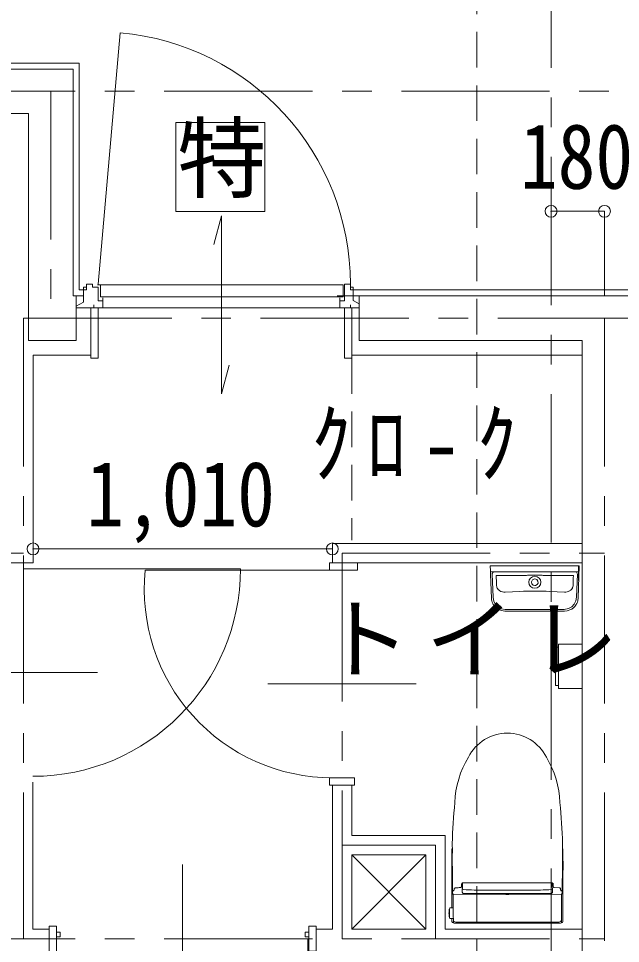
# Model space of a CAD drawing. Units: millimetres at full size; details may follow other scales. Extents: x -443943 to 462275, y -43546 to 79452.
# Drawn here: x -4990 to -2960, y 51332 to 54451 of the extents above; entities that cross this region are included whole.
import ezdxf
from ezdxf.enums import TextEntityAlignment as Align

# ---------------------------------------------------------------- set-up
doc = ezdxf.new("R2010")
doc.units = ezdxf.units.MM
doc.header["$LTSCALE"] = 100
doc.header["$PDMODE"] = 32
doc.header["$PDSIZE"] = 40
doc.linetypes.add('CHAIN1', pattern=[8, 5, -1, 1, -1])
doc.linetypes.add('DASHED1', pattern=[1.8, 1.2, -0.6])
for name, color, linetype, lineweight in [('0-0_仕上', 4, 'Continuous', 9), ('4-0_仕上', 7, 'Continuous', 15), ('4-1_通り芯', 4, 'Continuous', 9), ('4-2_躯体', 3, 'Continuous', 20), ('4-3_建具', 4, 'Continuous', 9), ('4-4_寸法', 7, 'Continuous', 15), ('4-5_文字', 7, 'Continuous', 15), ('4-B_E-PANL', 1, 'Continuous', 18)]:
    doc.layers.add(name, color=color, linetype=linetype, lineweight=lineweight)
doc.styles.add('ＭＳ ゴシック', font='')
doc.styles.get('ＭＳ ゴシック').set_extended_font_data('MS Gothic')

msp = doc.modelspace()

# ---------------------------------------------------------------- linework, layer by layer
at = {"layer": '0-0_仕上'}
for p, q in [((-3399.2, 52605.7), (-3398.6, 52588.6)), ((-3399.2, 52605.7), (-3099.2, 52605.7)), ((-3103, 52496.2), (-3099.2, 52605.7)), ((-3102.2, 52605.7), (-3102.2, 52555.6)), ((-3398.6, 52588.4), (-3398.6, 52588.6)), ((-3398.3, 52581.2), (-3398.6, 52588.4)), ((-3398.3, 52580.4), (-3398.3, 52581.2)), ((-3398.3, 52580.2), (-3398.2, 52579.5)), ((-3398.2, 52577.6), (-3398.2, 52579.5)), ((-3398.2, 52577.6), (-3398.1, 52576.4)), ((-3398.1, 52576.4), (-3395.3, 52496.2)), ((-3395.6, 52585.7), (-3102.8, 52585.7)), ((-3395.6, 52585.7), (-3395.6, 52585.7)), ((-3390.1, 52499.6), (-3392.8, 52577.4)), ((-3383.5, 52585.7), (-3383.4, 52585.7)), ((-3379.1, 52564.4), (-3379.4, 52572.9)), ((-3379.4, 52572.9), (-3363.1, 52572.9)), ((-3378.8, 52555.8), (-3379.1, 52564.4)), ((-3363.1, 52572.9), (-3355, 52573)), ((-3355, 52573), (-3346.8, 52573)), ((-3346.8, 52573), (-3338.7, 52573)), ((-3338.7, 52573), (-3330.6, 52573)), ((-3330.6, 52573), (-3322.4, 52573.1)), ((-3322.4, 52573.1), (-3314.3, 52573.1)), ((-3314.3, 52573.1), (-3306.2, 52573.1)), ((-3306.2, 52573.1), (-3298, 52573.2)), ((-3298, 52573.2), (-3294, 52573.2)), ((-3294, 52573.2), (-3289.9, 52573.3)), ((-3289.9, 52573.3), (-3285.8, 52573.3)), ((-3285.8, 52573.3), (-3281.8, 52573.4)), ((-3281.8, 52573.4), (-3277.7, 52573.4)), ((-3277.7, 52573.4), (-3273.6, 52573.5)), ((-3273.6, 52573.5), (-3269.5, 52573.6)), ((-3269.5, 52573.6), (-3265.5, 52573.6)), ((-3265.5, 52573.6), (-3261.4, 52573.7)), ((-3261.4, 52573.7), (-3257.3, 52573.8)), ((-3257.3, 52573.8), (-3255.3, 52573.8)), ((-3255.3, 52573.8), (-3253.2, 52573.8)), ((-3253.2, 52573.8), (-3251.2, 52573.8)), ((-3249.2, 52573.8), (-3251.2, 52573.8)), ((-3247.1, 52573.8), (-3249.2, 52573.8)), ((-3247.1, 52573.8), (-3245.1, 52573.8)), ((-3245.1, 52573.8), (-3243, 52573.8)), ((-3243, 52573.8), (-3241, 52573.8)), ((-3241, 52573.8), (-3236.9, 52573.7)), ((-3236.9, 52573.7), (-3232.8, 52573.6)), ((-3232.8, 52573.6), (-3228.8, 52573.6)), ((-3228.8, 52573.6), (-3224.7, 52573.5)), ((-3224.7, 52573.5), (-3220.6, 52573.4)), ((-3220.6, 52573.4), (-3216.6, 52573.4)), ((-3216.6, 52573.4), (-3212.5, 52573.3)), ((-3212.5, 52573.3), (-3208.4, 52573.3)), ((-3208.4, 52573.3), (-3204.4, 52573.2)), ((-3204.4, 52573.2), (-3200.3, 52573.2)), ((-3200.3, 52573.2), (-3192.2, 52573.1)), ((-3192.2, 52573.1), (-3184, 52573.1)), ((-3184, 52573.1), (-3175.9, 52573.1)), ((-3175.9, 52573.1), (-3167.8, 52573)), ((-3167.8, 52573), (-3159.6, 52573)), ((-3159.6, 52573), (-3151.5, 52573)), ((-3151.5, 52573), (-3143.4, 52573)), ((-3143.4, 52573), (-3135.2, 52572.9)), ((-3135.2, 52572.9), (-3119, 52572.9)), ((-3119.3, 52564.3), (-3119.6, 52555.7)), ((-3119, 52572.9), (-3119.3, 52564.3)), ((-3114.9, 52585.7), (-3114.8, 52585.7)), ((-3108.2, 52499.6), (-3105.5, 52577.4)), ((-3102.8, 52585.7), (-3102.8, 52585.7)), ((-3102.8, 52585.7), (-3102.8, 52585.7)), ((-3378.2, 52538.6), (-3378.8, 52555.8)), ((-3377.3, 52534.5), (-3378.2, 52538.6)), ((-3376.9, 52533.4), (-3377, 52533.8)), ((-3375.6, 52530.4), (-3376.9, 52533.4)), ((-3374.6, 52528.6), (-3375.6, 52530.4)), ((-3372.4, 52525.7), (-3374.6, 52528.6)), ((-3121.4, 52533.4), (-3122.7, 52530.5)), ((-3120.2, 52538.5), (-3121.2, 52534.2)), ((-3119.6, 52555.7), (-3120.1, 52538.5)), ((-3395.3, 52496.2), (-3395.2, 52494.5)), ((-3368.2, 52521.8), (-3372.4, 52525.7)), ((-3367.4, 52521.3), (-3368.2, 52521.8)), ((-3363.4, 52519.1), (-3367.4, 52521.3)), ((-3358.4, 52517.4), (-3363.4, 52519.1)), ((-3353.7, 52516.8), (-3358.4, 52517.4)), ((-3350, 52517), (-3351.3, 52516.9)), ((-3349, 52517.1), (-3349.8, 52517)), ((-3324.3, 52518.2), (-3349, 52517.1)), ((-3299.6, 52519.2), (-3324.3, 52518.2)), ((-3287.2, 52519.5), (-3299.6, 52519.2)), ((-3274.8, 52519.7), (-3287.2, 52519.5)), ((-3262.1, 52519.7), (-3274.8, 52519.7)), ((-3249.2, 52519.7), (-3262.1, 52519.7)), ((-3223.6, 52519.7), (-3249.2, 52519.7)), ((-3211.1, 52519.5), (-3223.6, 52519.7)), ((-3198.7, 52519.2), (-3211.1, 52519.5)), ((-3174, 52518.2), (-3198.7, 52519.2)), ((-3149.3, 52517.1), (-3174, 52518.2)), ((-3147, 52516.9), (-3149.3, 52517.1)), ((-3145.1, 52516.8), (-3147, 52516.9)), ((-3139.9, 52517.4), (-3144.6, 52516.8)), ((-3130.9, 52521.3), (-3139.9, 52517.4)), ((-3125.9, 52525.7), (-3130.1, 52521.9)), ((-3103.1, 52494.5), (-3103, 52496.2)), ((-3395.2, 52494.5), (-3395.2, 52494.5)), ((-3380.8, 52465), (-3373.9, 52459.8)), ((-3124.4, 52459.8), (-3117.5, 52465)), ((-3103.1, 52494.5), (-3103.1, 52494.5)), ((-3349.7, 52453.1), (-3349.7, 52453.1)), ((-3349.7, 52453.1), (-3148.6, 52453.1)), ((-3149.7, 52458.7), (-3348.6, 52458.7)), ((-3148.6, 52453.1), (-3140.3, 52453.8)), ((-3148.6, 52453.1), (-3148.6, 52453.1)), ((-3169.2, 52341.7), (-3089.2, 52341.7)), ((-3169.2, 52191.7), (-3169.2, 52341.7)), ((-3179.2, 52331.7), (-3179.2, 52201.7)), ((-3169.2, 52331.7), (-3179.2, 52331.7)), ((-3179.2, 52201.7), (-3169.2, 52201.7)), ((-3089.2, 52191.7), (-3169.2, 52191.7)), ((-3527.5, 51661.7), (-3527.7, 51663.1)), ((-3155.6, 51663.1), (-3155.8, 51661.7)), ((-3528.4, 51651.7), (-3528.4, 51651.2)), ((-3528.3, 51651.7), (-3528.4, 51651.7)), ((-3527.5, 51652.4), (-3528, 51652.2)), ((-3528, 51652.2), (-3528, 51652.2)), ((-3527.2, 51652.5), (-3527.5, 51652.4)), ((-3155.8, 51652.4), (-3155.3, 51652.2)), ((-3155, 51651.7), (-3154.9, 51651.2)), ((-3154.1, 51579.1), (-3154.1, 51409.1)), ((-3529.2, 51451.8), (-3529.2, 51548.2)), ((-3526.7, 51531.2), (-3526.7, 51530.1)), ((-3496.7, 51530.7), (-3496.7, 51523.7)), ((-3492, 51536.6), (-3493.1, 51536.2)), ((-3492.9, 51536.3), (-3492.9, 51533)), ((-3192.7, 51536.7), (-3490.7, 51536.7)), ((-3190.4, 51533), (-3190.4, 51536.3)), ((-3186.7, 51523.7), (-3186.7, 51530.7)), ((-3156.6, 51530.1), (-3156.6, 51531.2)), ((-3525.6, 51498), (-3524.6, 51496.7)), ((-3524.6, 51509.5), (-3522.9, 51509.5)), ((-3523.3, 51497.8), (-3347, 51497.6)), ((-3493.8, 51515.8), (-3493.9, 51515.1)), ((-3493.9, 51515.1), (-3493.9, 51513.7)), ((-3493.7, 51517.2), (-3493.4, 51517.5)), ((-3493.4, 51517.5), (-3493.4, 51517.5)), ((-3490.4, 51500.5), (-3193, 51500.5)), ((-3416.7, 51511.7), (-3417.7, 51511.7)), ((-3347, 51497.6), (-3347, 51497.5)), ((-3347, 51497.5), (-3336.4, 51497.5)), ((-3346.7, 51498.4), (-3346.7, 51497.5)), ((-3346.2, 51498.9), (-3346.2, 51498.9)), ((-3337.2, 51498.9), (-3346.2, 51498.9)), ((-3336.7, 51498.4), (-3336.7, 51497.5)), ((-3336.4, 51497.6), (-3160, 51497.8)), ((-3336.4, 51497.5), (-3336.4, 51497.6)), ((-3265.7, 51511.7), (-3266.7, 51511.7)), ((-3189.9, 51517.5), (-3190, 51517.5)), ((-3189.6, 51517.2), (-3189.9, 51517.5)), ((-3189.5, 51515.1), (-3189.5, 51515.8)), ((-3189.4, 51513.7), (-3189.5, 51515.1)), ((-3189.3, 51507.9), (-3189.3, 51507.9)), ((-3183.9, 51520.7), (-3183.9, 51520.7)), ((-3166.5, 51519.8), (-3183.9, 51520.7)), ((-3158.8, 51509.5), (-3160.5, 51509.5)), ((-3158.8, 51496.6), (-3157.7, 51498)), ((-3524.3, 51487), (-3524.3, 51487)), ((-3159.1, 51487), (-3159.1, 51487)), ((-3537.3, 51421.1), (-3537.3, 51447.1)), ((-3535.6, 51451.9), (-3535.3, 51451.9)), ((-3535.3, 51451.8), (-3524.8, 51451.8)), ((-3535.3, 51416.4), (-3535.6, 51416.4)), ((-3524.8, 51416.4), (-3535.3, 51416.4)), ((-3529.2, 51409.1), (-3529.2, 51416.4)), ((-3162.2, 51400.7), (-3521.1, 51400.7))]:
    msp.add_line(p, q, dxfattribs=at)
for points in [[(-3384.8, 52585.7), (-3389.7, 52584), (-3392.5, 52579.8), (-3392.8, 52577.4)], [(-3249.2, 52538.7), (-3255.2, 52540.5), (-3259.3, 52545.2), (-3260.3, 52551.7), (-3257.3, 52557.7), (-3251.9, 52560.9), (-3249.2, 52561.2)], [(-3249.2, 52561.2), (-3242.8, 52559.3), (-3238.7, 52554.1), (-3238.2, 52547.4), (-3241.2, 52542), (-3247.1, 52538.9), (-3249.2, 52538.7)], [(-3113.5, 52585.7), (-3108.7, 52584.1), (-3105.8, 52579.9), (-3105.5, 52577.4)], [(-3348.6, 52458.7), (-3361, 52460.6), (-3372.2, 52466.2), (-3381.2, 52474.9), (-3387.3, 52485.7), (-3390.1, 52499.6)], [(-3108.2, 52499.6), (-3110.5, 52487.3), (-3116.1, 52476.2), (-3124.6, 52467.3), (-3135.3, 52461.3), (-3149.7, 52458.7)], [(-3373.9, 52459.8), (-3361.7, 52454.6), (-3349.7, 52453.1)], [(-3140.3, 52453.8), (-3127.7, 52458), (-3124.4, 52459.8)]]:
    msp.add_lwpolyline(points, dxfattribs=at)
for centre, radius, start, end in [((-3395.6, 52588.7), 3, 182, 270), ((-3249.2, 52550), 20.4, 90.0002, 269.9998), ((-3249.2, 52550), 20.4, 270.0003, 89.9997), ((-3102.8, 52588.7), 3, 270, 358), ((-3347.7, 52543.1), 30.8, 196.204, 197.5747), ((-3144.5, 52541.8), 24.6, 319.0049, 327.4548), ((-3142.9, 52540.9), 22.8, 327.4343, 332.9227), ((-3353, 52543.4), 26.5, 268.5666, 273.6161), ((-3351.3, 52497.6), 44, 184.1053, 193.5711), ((-3351.4, 52497.6), 43.9, 193.5623, 205.0962), ((-3351.4, 52497.6), 44, 205.0874, 210.7979), ((-3351.1, 52497.7), 44.2, 210.7963, 222.1705), ((-3350.9, 52498), 44.6, 222.1624, 227.7647), ((-3147.5, 52498), 44.6, 312.2349, 317.8379), ((-3147.2, 52497.7), 44.2, 317.8298, 329.2033), ((-3147, 52497.6), 44, 329.2019, 334.9128), ((-3146.9, 52497.6), 43.9, 334.904, 346.4374), ((-3147, 52497.6), 44, 346.4289, 355.8947), ((-3340.3, 51892.4), 149.3, 90.5044, 152.8902), ((-3343, 51892.4), 149.3, 27.1098, 89.4956), ((-3201.5, 51796), 317.6, 148.8234, 178.0194), ((-3481.9, 51796), 317.6, 1.9806, 31.1766), ((-1235.5, 51591.5), 2293.6, 174.6085, 178.0645), ((-5447.8, 51591.5), 2293.6, 1.9355, 5.3915), ((-3472.9, 51666.1), 54.9, 176.9848, 183.0902), ((-3661.8, 51651.4), 134.7, 358.5572, 4.3602), ((-3021.5, 51651.4), 134.7, 175.6398, 181.4428), ((-3210.4, 51666.1), 54.9, 356.9098, 3.0152), ((892.8, 51569.8), 4422.1, 179.159, 180.2801), ((-1241.6, 51590.7), 2287.7, 178.4823, 178.8962), ((-3527.5, 51651.4), 0.94, 122.8833, 158.6081), ((-3527.4, 51651.4), 0.97, 123.2492, 158.1772), ((1968.2, 51612), 5495.5, 179.6848, 180.8421), ((-4199.7, 51650.8), 672.5, 359.2691, 359.7674), ((-8651.5, 51612), 5495.5, 359.1579, 0.3152), ((-2483.6, 51650.8), 672.5, 180.2326, 180.7309), ((-3155.9, 51651.4), 0.97, 21.8565, 56.7845), ((-5440, 51590.7), 2285.9, 1.1036, 1.5179), ((-5657.1, 51587.9), 2503.1, 359.7998, 1.0728), ((-3423.3, 51525.9), 103.5, 177.7037, 188.5676), ((-3490.7, 51530.7), 6, 112.9975, 180), ((-3491.9, 51533.5), 2.92, 114.1608, 130.7724), ((-3650, 51529.7), 157.1, 355.5385, 1.21), ((-3490.7, 51530.7), 6, 90, 112.9975), ((-3192.7, 51530.7), 6, 67.0025, 90), ((-3192.7, 51530.7), 6, 360, 67.0025), ((-3033.3, 51529.7), 157.1, 178.79, 184.4615), ((-3542.5, 51533.8), 385.8, 358.3092, 359.4272), ((-3383.2, 51517.1), 143.7, 178.3076, 187.6348), ((-3524.6, 51510.5), 1, 179.9752, 269.9751), ((-3523.5, 51496.8), 1.07, 82.7808, 187.1903), ((-3522.9, 51510.7), 1.2, 275.478, 349.0902), ((-3546.8, 51516.1), 25.6, 348.1948, 0.5212), ((-3517.9, 51516), 3.25, 116.7139, 174.6682), ((-3516.6, 51515), 4.78, 91.7905, 125.656), ((-3863, 57932.9), 6422.5, 273.0903, 273.24563), ((-3499.4, 51523.5), 2.73, 269.9665, 3.5248), ((-3220.2, 51507.3), 273.8, 178.6604, 179.8784), ((-9635, 51010.6), 6161.2, 4.60006, 4.6301), ((-3484.7, 51515.7), 9.13, 170.6396, 179.2893), ((-3485.9, 51506.8), 8.1, 195.1816, 209.8469), ((-3489.9, 51517.5), 3.5, 179.7127, 266.8161), ((-3482.8, 51511.5), 13.4, 220.4623, 235.3603), ((-3407.2, 52971), 1459.4, 266.745, 269.5893), ((-3345.8, 62484.9), 10973.5, 269.62991, 270.02151), ((-3346.2, 51498.4), 0.5, 89.891, 179.8906), ((-3337.5, 62484.9), 10973.4, 269.97849, 270.37009), ((-3337.2, 51498.4), 0.5, 0.1094, 90.109), ((-3276.2, 52972.7), 1461.1, 270.4125, 273.2534), ((-3193.5, 51517.5), 3.5, 273.184, 0.2892), ((-3200.6, 51511.5), 13.4, 304.6397, 319.5377), ((-3197.4, 51506.8), 8.1, 330.1531, 344.8184), ((-3198.6, 51515.7), 9.14, 0.7091, 9.3597), ((30530.8, 48803.2), 33828.4, 175.41411, 175.41959), ((-3463.1, 51507.3), 273.8, 0.1216, 1.3396), ((-3184, 51523.4), 2.65, 175.9446, 271.0681), ((-3166.7, 51515.3), 4.5, 52.6202, 88.4561), ((-3165.7, 51515.8), 3.5, 7.1576, 60.2124), ((-3136.5, 51516.1), 25.6, 179.482, 191.7984), ((-3160.5, 51510.6), 1.07, 187.3344, 270.2789), ((-3159.9, 51496.8), 1.07, 352.7535, 97.2754), ((-3177.3, 51518.7), 20.8, 334.0261, 10.3081), ((-3300.2, 51517.1), 143.7, 352.3652, 1.6924), ((-2604.5, 52228.2), 1175.4, 218.4836, 218.4891), ((-3589.5, 51490.5), 65.3, 358.3426, 5.335), ((169684120.1, 989293.4), 169690235.8, 180.31665, 180.31668), ((2237190.6, 63870.7), 2240749.1, 180.31661, 180.31665), ((-169690785.9, 989293.3), 169690218.3, 359.68332, 359.68335), ((-3093.8, 51490.5), 65.3, 174.665, 181.6574), ((-3460.5, 51434.1), 78, 170.94, 179.9999), ((-3486.2, 51434.1), 52.8, 160.7591, 165.5973), ((-3537.2, 51447.2), 0.2, 165.5964, 191.129), ((-3535.6, 51451.4), 0.5, 90, 160.7591), ((-3460.5, 51434.1), 78, 180.0001, 189.06), ((-3486.2, 51434.1), 52.8, 194.4027, 199.2409), ((-3537.2, 51421), 0.2, 168.027, 194.4027), ((-3535.6, 51416.9), 0.5, 199.2409, 270), ((-3521.8, 51408.1), 7.47, 172.5899, 275.8681), ((-3516.3, 51411.7), 7.58, 173.5905, 276.811), ((-3340, -98030.8), 149435, 90.00065, 90.06727), ((-3343.3, -98030.8), 149435, 89.93273, 89.99935), ((-3167, 51411.7), 7.58, 263.189, 6.4095), ((-3161.5, 51408.1), 7.47, 264.1319, 7.4101)]:
    msp.add_arc(centre, radius, start, end, dxfattribs=at)
at = {"layer": '4-0_仕上', "linetype": 'DASHED1'}
for p, q in [((-3444.2, 54765.7), (-3444.2, 48885.7)), ((-3866.1, 53305.7), (-3866.1, 52691.9))]:
    msp.add_line(p, q, dxfattribs=at)
at = {"layer": '4-0_仕上'}
for p, q in [((-4786.1, 54300.7), (-6994.2, 54300.7)), ((-3861.1, 53535.7), (-2197.9, 53535.7)), ((-4746.1, 53475.7), (-4746.1, 53305.7)), ((-4721.1, 53475.7), (-4721.1, 53305.7)), ((-3891.1, 53475.7), (-3891.1, 53305.7)), ((-3866.1, 53475.7), (-3866.1, 53305.7)), ((-4941.1, 53315.7), (-4746.1, 53315.7)), ((-4941.1, 53315.7), (-4941.1, 52615.7)), ((-3866.1, 53315.7), (-3089.2, 53315.7)), ((-4721.1, 53305.7), (-4746.1, 53305.7)), ((-3866.1, 53305.7), (-3891.1, 53305.7)), ((-3931.7, 52615.7), (-3931.7, 52680.7)), ((-3089.2, 52680.7), (-3931.7, 52680.7)), ((-6774.2, 52615.7), (-4941.1, 52615.7)), ((-3941.7, 52615.7), (-3089.2, 52615.7)), ((-4941.7, 51875.7), (-4941.7, 51380.7)), ((-3931.7, 51380.7), (-3931.7, 51865.7)), ((-3866.7, 51695.7), (-3866.7, 51865.7)), ((-4941.7, 51380.7), (-4886.7, 51380.7)), ((-3986.7, 51380.7), (-3931.7, 51380.7)), ((-3551.7, 51380.7), (-3089.2, 51380.7))]:
    msp.add_line(p, q, dxfattribs=at)
at = {"layer": '4-0_仕上', "color": 4, "lineweight": 9}
for p, q in [((-3866.7, 51630.7), (-3616.7, 51380.7)), ((-3616.7, 51630.7), (-3866.7, 51380.7))]:
    msp.add_line(p, q, dxfattribs=at)
at = {"layer": '4-0_仕上'}
for points in [[(-4786.1, 54300.7), (-4786.1, 53535.7), (-4771.1, 53535.7)], [(-3866.7, 51695.7), (-3551.7, 51695.7), (-3551.7, 51380.7)], [(-3866.7, 51630.7), (-3616.7, 51630.7), (-3616.7, 51380.7)], [(-3866.7, 51630.7), (-3866.7, 51380.7), (-3616.7, 51380.7)]]:
    msp.add_lwpolyline(points, dxfattribs=at)
at = {"layer": '4-1_通り芯', "linetype": 'CHAIN1'}
for p, q in [((-3194.2, 59584.4), (-3194.2, 44110.7)), ((-6899.2, 54205.7), (1240.8, 54205.7)), ((-4881.1, 54205.7), (-4881.1, 53440.7)), ((-4973.6, 53440.7), (-1452.9, 53440.7)), ((-4973.6, 53440.7), (-4973.6, 51348.2)), ((-3014.2, 53440.7), (-3014.2, 49660.7)), ((-6899.2, 52648.2), (-4973.6, 52648.2)), ((-3899.2, 52648.2), (-3899.2, 51348.2)), ((-3899.2, 52648.2), (-3014.2, 52648.2)), ((-6899.2, 51348.2), (-3014.2, 51348.2))]:
    msp.add_line(p, q, dxfattribs=at)
msp.add_lwpolyline([(-3899.2, 51663.2), (-3584.2, 51663.2), (-3584.2, 51348.2)], dxfattribs=at)
at = {"layer": '4-2_躯体'}
for p, q in [((-4806.1, 54280.7), (-6974.2, 54280.7)), ((-4806.1, 54280.7), (-4806.1, 53515.7)), ((-4956.1, 54130.7), (-6824.2, 54130.7)), ((-4956.1, 54130.7), (-4956.1, 53365.7)), ((-4771.1, 53495.1), (-4771.1, 53535.7)), ((-3861.1, 53500.7), (-3861.1, 53535.7)), ((-4806.1, 53515.7), (-4771.1, 53515.7)), ((-4796.1, 53480.7), (-4771.1, 53495.1)), ((-3915.4, 53515.7), (-1527.9, 53515.7)), ((-4796.1, 53480.7), (-4796.1, 53365.7)), ((-4956.1, 53365.7), (-4796.1, 53365.7)), ((-3841.1, 53365.7), (-3089.2, 53365.7)), ((-3089.2, 53365.7), (-3089.2, 49735.7))]:
    msp.add_line(p, q, dxfattribs=at)
at = {"layer": '4-2_躯体', "linetype": 'DASHED1'}
for p, q in [((-4796.1, 53480.7), (-4796.1, 53515.7)), ((-3841.1, 53489.2), (-3841.1, 53515.7))]:
    msp.add_line(p, q, dxfattribs=at)
at = {"layer": '4-2_躯体'}
msp.add_lwpolyline([(-3861.1, 53500.7), (-3841.1, 53489.2), (-3841.1, 53365.7)], dxfattribs=at)
at = {"layer": '4-3_建具'}
for p, q in [((-4721.1, 53555.7), (-4647.1, 54402.5)), ((-4306.1, 53785.7), (-4332, 53689.1)), ((-4306.1, 53785.7), (-4306.1, 53185.7)), ((-4761.1, 53545.7), (-4771.1, 53545.7)), ((-4723.6, 53552.7), (-3895.1, 53552.7)), ((-4713.1, 53512.7), (-4713.1, 53552.7)), ((-3895.1, 53552.7), (-3895.1, 53512.7)), ((-3891.1, 53498.7), (-3891.1, 53555.7)), ((-3861.1, 53545.7), (-3871.1, 53545.7)), ((-3895.1, 53512.7), (-4713.1, 53512.7)), ((-4706.1, 53508.7), (-4706.1, 53475.7)), ((-3906.1, 53475.7), (-3906.1, 53508.7)), ((-3906.1, 53498.7), (-3891.1, 53498.7)), ((-3841.1, 53475.7), (-4796.1, 53475.7)), ((-4736.1, 53475.7), (-4736.1, 53485.7)), ((-3871.1, 53475.7), (-3871.1, 53485.7)), ((-4306.1, 53185.7), (-4280.3, 53282.3)), ((-4974.2, 52595.7), (-4241.7, 52595.7)), ((-3931.7, 52590.7), (-4562.4, 52590.7)), ((-5224.2, 52245.7), (-4724.2, 52245.7)), ((-4149.2, 52207.8), (-3649.2, 52207.8)), ((-4436.7, 51598.2), (-4436.7, 51098.2)), ((-4014.8, 51348.2), (-4014.8, 50434.9))]:
    msp.add_line(p, q, dxfattribs=at)
at = {"layer": '4-3_建具', "color": 7, "lineweight": 15}
for p, q in [((-4771.1, 53545.7), (-4771.1, 53535.7)), ((-3861.1, 53545.7), (-3861.1, 53535.7)), ((-3941.7, 52615.7), (-3941.7, 52590.7)), ((-3941.7, 52590.7), (-3846.9, 52590.7)), ((-3846.9, 52615.7), (-3846.9, 52590.7)), ((-3941.7, 51890.7), (-3941.7, 51865.7)), ((-3941.7, 51865.7), (-3856.7, 51865.7)), ((-4886.7, 51390.7), (-4886.7, 51305.7))]:
    msp.add_line(p, q, dxfattribs=at)
at = {"layer": '4-3_建具'}
for points in [[(-4771.1, 53535.7), (-4761.1, 53535.7), (-4761.1, 53555.7), (-4741.1, 53555.7), (-4741.1, 53545.7), (-4721.1, 53545.7), (-4721.1, 53498.7), (-4706.1, 53498.7)], [(-3891.1, 53555.7), (-3871.1, 53555.7), (-3871.1, 53535.7), (-3861.1, 53535.7)]]:
    msp.add_lwpolyline(points, dxfattribs=at)
at = {"layer": '4-3_建具', "color": 7, "lineweight": 15}
for points in [[(-3941.7, 51890.7), (-3856.7, 51890.7), (-3856.7, 51865.7)], [(-4861.7, 51305.7), (-4861.7, 51390.7), (-4886.7, 51390.7)], [(-4861.7, 51354.7), (-4849.7, 51354.7), (-4849.7, 51369.7), (-4861.7, 51369.7)], [(-4011.7, 51354.7), (-4023.7, 51354.7), (-4023.7, 51369.7), (-4011.7, 51369.7)]]:
    msp.add_lwpolyline(points, dxfattribs=at)
msp.add_lwpolyline([(-4011.7, 51390.7), (-4011.7, 51305.7), (-3986.7, 51305.7), (-3986.7, 51390.7)], close=True, dxfattribs=at)
at = {"layer": '4-3_建具'}
for centre, radius, start, end in [((-4721.1, 53555.7), 850, 0, 85), ((-4941.7, 52595.7), 700, 270, 0), ((-3931.7, 52524.9), 634.2, 174.0446, 270)]:
    msp.add_arc(centre, radius, start, end, dxfattribs=at)
at = {"layer": '4-4_寸法'}
for p, q in [((-3194.2, 53801), (-3194.2, 53515.7)), ((-3194.2, 53801), (-3014.2, 53801)), ((-3014.2, 53801), (-3014.2, 53515.7)), ((-4941.1, 52662.6), (-3931.7, 52662.6))]:
    msp.add_line(p, q, dxfattribs=at)
for p in [(-3194.2, 53801), (-3014.2, 53801), (-4941.1, 52662.6), (-3931.7, 52662.6)]:
    msp.add_point(p, dxfattribs=at)
at = {"layer": '4-B_E-PANL'}
for p, q in [((-4460, 54100.7), (-4460, 53800.7)), ((-4160, 54100.7), (-4460, 54100.7)), ((-4160, 53800.7), (-4160, 54100.7)), ((-4460, 53800.7), (-4160, 53800.7))]:
    msp.add_line(p, q, dxfattribs=at)

# ---------------------------------------------------------------- texts
at = {"layer": '4-4_寸法', "style": 'ＭＳ ゴシック', "width": 0.85}
for s, p in [('180', (-3299.2, 53811)), ('1,010', (-4761.4, 52672.6))]:
    msp.add_text(s, height=219.9, dxfattribs=at).set_placement(p, align=Align.BOTTOM_LEFT)
at = {"layer": '4-5_文字', "char_height": 219.9, "attachment_point": 7, "style": 'ＭＳ ゴシック'}
for s, insert in [('\\T1.38;\\W0.9;ｸﾛ-ｸ', (-4003.6, 52897.1)), ('\\T1.17;トイレ', (-3968.3, 52239.3))]:
    msp.add_mtext(s, dxfattribs=dict(at, insert=insert))
at = {"layer": '4-B_E-PANL', "style": 'ＭＳ ゴシック'}
msp.add_text('特', height=219.9, dxfattribs=at).set_placement((-4454.7, 53804.1), align=Align.BOTTOM_LEFT)

doc.saveas('drawing.dxf')
